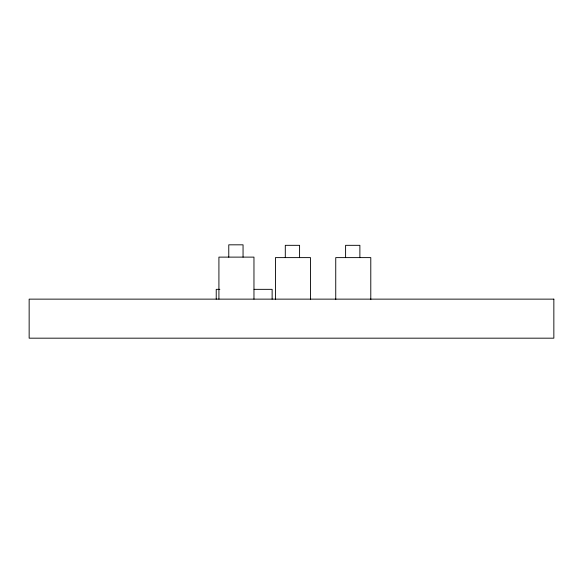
<?xml version="1.0" encoding="UTF-8"?>
<svg xmlns="http://www.w3.org/2000/svg" width="583" height="583" viewBox="0 0 583 583"><rect width="100%" height="100%" fill="white"/><g stroke="black" fill="none" stroke-linecap="round" stroke-linejoin="round"><path stroke-width="0.87" d="M219.835 289.343L216.227 289.343L216.227 299.137M254.093 289.343L272.13 289.343L272.13 299.137M370.788 299.64L370.788 257.613L335.742 257.613L335.742 299.64M359.879 257.613L359.879 245.326L345.595 245.326L345.595 257.613M310.499 299.64L310.499 257.613L275.453 257.613L275.453 299.64M299.582 257.613L299.582 245.326L285.298 245.326L285.298 257.613M253.962 299.137L253.962 257.118L218.916 257.118L218.916 299.137M243.053 257.118L243.053 244.824L228.769 244.824L228.769 257.118M553.85 299.137L29.15 299.137L29.15 338.176L553.85 338.176L553.85 299.137"/></g></svg>
